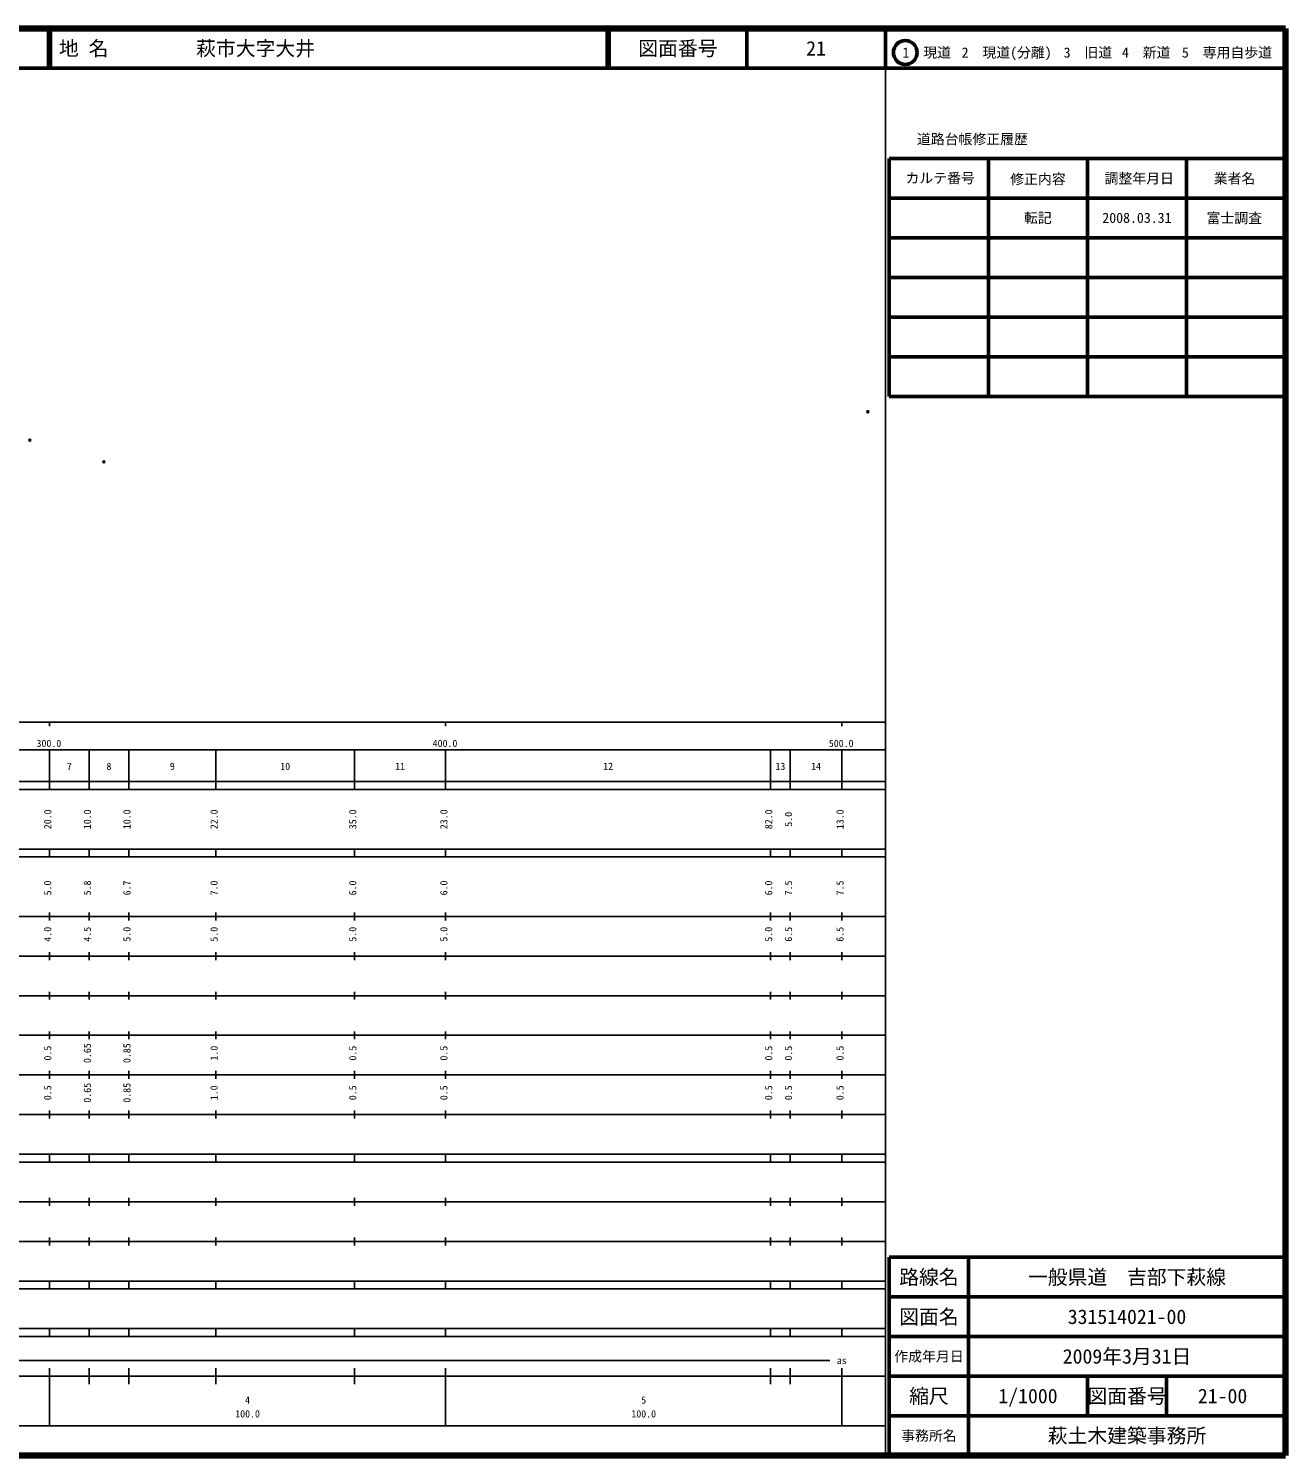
# Model space of a CAD drawing. Units: millimetres on the paper. Extents: x 40 to 680, y 20 to 380.
# Drawn here: x 362.7 to 680, y 20 to 380 of the extents above; entities that cross this region are included whole.
import ezdxf
from ezdxf.enums import TextEntityAlignment as Align

# ---------------------------------------------------------------- set-up
doc = ezdxf.new("R2010")
doc.units = ezdxf.units.MM
doc.header["$PDMODE"] = 32
doc.header["$PDSIZE"] = 0.5
doc.layers.add('M-OTRS', color=6, linetype='Continuous')
doc.layers.add('M-TTL-TXT', color=7, linetype='Continuous')
for name, color, linetype, lineweight in [('M-TTL', 2, 'Continuous', 140), ('M-TTL-BAND', 7, 'Continuous', 25), ('M-TTL-FRAM', 2, 'Continuous', 50), ('M-TTL-LINE', 7, 'Continuous', 50)]:
    doc.layers.add(name, color=color, linetype=linetype, lineweight=lineweight)
doc.styles.add('ＭＳ ゴシック', font='')
doc.styles.get('ＭＳ ゴシック').set_extended_font_data('MS Gothic')

msp = doc.modelspace()

# ---------------------------------------------------------------- linework, layer by layer
at = {"layer": 'M-OTRS'}
for p in [(574.576, 283.337), (363.041, 276.174), (381.729, 270.67)]:
    msp.add_point(p, dxfattribs=at)
at = {"layer": 'M-TTL'}
for p, q in [((680, 380), (40, 380)), ((680, 20), (680, 380)), ((40, 20), (680, 20))]:
    msp.add_line(p, q, dxfattribs=at)
at = {"layer": 'M-TTL-BAND'}
for p, q in [((579, 20), (579, 370)), ((40, 205), (579, 205)), ((368, 205), (368, 204)), ((468, 205), (468, 204)), ((568, 205), (568, 204)), ((68, 198), (579, 198)), ((368, 188), (368, 198)), ((378, 188), (378, 198)), ((388, 188), (388, 198)), ((410, 188), (410, 198)), ((445, 188), (445, 198)), ((468, 188), (468, 198)), ((550, 188), (550, 198)), ((555, 188), (555, 198)), ((568, 188), (568, 198)), ((40, 190), (579, 190)), ((40, 188), (579, 188)), ((40, 173), (579, 173)), ((368, 171), (368, 173)), ((378, 171), (378, 173)), ((388, 171), (388, 173)), ((410, 171), (410, 173)), ((445, 171), (445, 173)), ((468, 171), (468, 173)), ((550, 171), (550, 173)), ((555, 171), (555, 173)), ((568, 171), (568, 173)), ((40, 171), (579, 171)), ((40, 156), (579, 156)), ((368, 155), (368, 157)), ((378, 155), (378, 157)), ((388, 155), (388, 157)), ((410, 155), (410, 157)), ((445, 155), (445, 157)), ((468, 155), (468, 157)), ((550, 155), (550, 157)), ((555, 155), (555, 157)), ((568, 155), (568, 157)), ((46, 146), (579, 146)), ((368, 145), (368, 147)), ((378, 145), (378, 147)), ((388, 145), (388, 147)), ((410, 145), (410, 147)), ((445, 145), (445, 147)), ((468, 145), (468, 147)), ((550, 145), (550, 147)), ((555, 145), (555, 147)), ((568, 145), (568, 147)), ((368, 135), (368, 137)), ((378, 135), (378, 137)), ((388, 135), (388, 137)), ((410, 135), (410, 137)), ((445, 135), (445, 137)), ((468, 135), (468, 137)), ((550, 135), (550, 137)), ((555, 135), (555, 137)), ((568, 135), (568, 137)), ((52, 136), (579, 136)), ((46, 126), (579, 126)), ((368, 125), (368, 127)), ((378, 125), (378, 127)), ((388, 125), (388, 127)), ((410, 125), (410, 127)), ((445, 125), (445, 127)), ((468, 125), (468, 127)), ((550, 125), (550, 127)), ((555, 125), (555, 127)), ((568, 125), (568, 127)), ((52, 116), (579, 116)), ((368, 115), (368, 117)), ((378, 115), (378, 117)), ((388, 115), (388, 117)), ((410, 115), (410, 117)), ((445, 115), (445, 117)), ((468, 115), (468, 117)), ((550, 115), (550, 117)), ((555, 115), (555, 117)), ((568, 115), (568, 117)), ((46, 106), (579, 106)), ((368, 105), (368, 107)), ((378, 105), (378, 107)), ((388, 105), (388, 107)), ((410, 105), (410, 107)), ((445, 105), (445, 107)), ((468, 105), (468, 107)), ((550, 105), (550, 107)), ((555, 105), (555, 107)), ((568, 105), (568, 107)), ((40, 96), (579, 96)), ((40, 94), (579, 94)), ((368, 94), (368, 96)), ((378, 94), (378, 96)), ((388, 94), (388, 96)), ((410, 94), (410, 96)), ((445, 94), (445, 96)), ((468, 94), (468, 96)), ((550, 94), (550, 96)), ((555, 94), (555, 96)), ((568, 94), (568, 96)), ((49, 84), (579, 84)), ((368, 83), (368, 85)), ((378, 83), (378, 85)), ((388, 83), (388, 85)), ((410, 83), (410, 85)), ((445, 83), (445, 85)), ((468, 83), (468, 85)), ((550, 83), (550, 85)), ((555, 83), (555, 85)), ((568, 83), (568, 85)), ((40, 74), (579, 74)), ((368, 73), (368, 75)), ((378, 73), (378, 75)), ((388, 73), (388, 75)), ((410, 73), (410, 75)), ((445, 73), (445, 75)), ((468, 73), (468, 75)), ((550, 73), (550, 75)), ((555, 73), (555, 75)), ((568, 73), (568, 75)), ((40, 64), (579, 64)), ((40, 62), (579, 62)), ((368, 62), (368, 64)), ((378, 62), (378, 64)), ((388, 62), (388, 64)), ((410, 62), (410, 64)), ((445, 62), (445, 64)), ((468, 62), (468, 64)), ((550, 62), (550, 64)), ((555, 62), (555, 64)), ((568, 62), (568, 64)), ((40, 52), (579, 52)), ((368, 50), (368, 52)), ((378, 50), (378, 52)), ((388, 50), (388, 52)), ((410, 50), (410, 52)), ((445, 50), (445, 52)), ((468, 50), (468, 52)), ((550, 50), (550, 52)), ((555, 50), (555, 52)), ((568, 50), (568, 52)), ((40, 50), (579, 50)), ((71, 44), (565, 44)), ((40, 40), (579, 40)), ((368, 27.5), (368, 42)), ((378, 38), (378, 42)), ((388, 38), (388, 42)), ((410, 38), (410, 42)), ((445, 38), (445, 42)), ((468, 27.5), (468, 42)), ((550, 38), (550, 42)), ((555, 38), (555, 42)), ((568, 27.5), (568, 42)), ((68, 27.5), (579, 27.5))]:
    msp.add_line(p, q, dxfattribs=at)
at = {"layer": 'M-TTL-FRAM'}
for p, q in [((580, 347.197), (580, 287.197)), ((580, 347.197), (680, 347.197)), ((580, 287.197), (680, 287.197)), ((680, 70), (580, 70)), ((580, 70), (580, 20))]:
    msp.add_line(p, q, dxfattribs=at)
at = {"layer": 'M-TTL-LINE'}
for p, q in [((367.75, 380), (367.75, 370)), ((368.25, 380), (368.25, 370)), ((508.747, 380), (508.747, 370)), ((509.247, 380), (509.247, 370)), ((543.997, 380), (543.997, 370)), ((579, 380), (579, 370)), ((40, 370), (680, 370)), ((605, 347.197), (605, 287.197)), ((630, 347.197), (630, 287.197)), ((655, 347.197), (655, 287.197)), ((580, 337.197), (680, 337.197)), ((580, 327.197), (680, 327.197)), ((580, 317.197), (680, 317.197)), ((580, 307.197), (680, 307.197)), ((580, 297.197), (680, 297.197)), ((600, 70), (600, 20)), ((680, 60), (580, 60)), ((680, 50), (580, 50)), ((680, 40), (580, 40)), ((630, 40), (630, 30)), ((650, 40), (650, 30)), ((680, 30), (580, 30))]:
    msp.add_line(p, q, dxfattribs=at)
msp.add_circle((584.031, 373.958), 3, dxfattribs=at)

# ---------------------------------------------------------------- texts
at = {"layer": 'M-TTL-BAND', "style": 'ＭＳ ゴシック'}
for s, p in [('300.0', (367.844, 198.195)), ('400.0', (467.844, 198.195)), ('500.0', (567.844, 198.195)), ('7', (373, 192.405)), ('8', (383, 192.405)), ('9', (399, 192.405)), ('10', (427.5, 192.405)), ('11', (456.5, 192.405)), ('12', (509, 192.405)), ('13', (552.5, 192.405)), ('14', (561.5, 192.405)), ('as', (568, 42.5)), ('4', (418, 32.523)), ('5', (518, 32.523)), ('100.0', (418, 29.033)), ('100.0', (518, 29.033))]:
    msp.add_text(s, height=1.833, dxfattribs=at).set_placement(p, align=Align.BOTTOM_CENTER)
for s, p in [('20.0', (369, 180.5)), ('10.0', (379, 180.5)), ('10.0', (389, 180.5)), ('22.0', (411, 180.5)), ('35.0', (446, 180.5)), ('23.0', (469, 180.5)), ('82.0', (551, 180.5)), ('5.0', (556, 180.5)), ('13.0', (569, 180.5)), ('5.0', (369, 163.174)), ('5.8', (379, 163.174)), ('6.7', (389, 163.174)), ('7.0', (411, 163.174)), ('6.0', (446, 163.174)), ('6.0', (469, 163.174)), ('6.0', (551, 163.174)), ('7.5', (556, 163.174)), ('7.5', (569, 163.174)), ('4.0', (369, 151.5)), ('4.5', (379, 151.5)), ('5.0', (389, 151.5)), ('5.0', (411, 151.5)), ('5.0', (446, 151.5)), ('5.0', (469, 151.5)), ('5.0', (551, 151.5)), ('6.5', (556, 151.5)), ('6.5', (569, 151.5)), ('0.5', (369, 121.5)), ('0.65', (379, 121.5)), ('0.85', (389, 121.5)), ('1.0', (411, 121.5)), ('0.5', (446, 121.5)), ('0.5', (469, 121.5)), ('0.5', (551, 121.5)), ('0.5', (556, 121.5)), ('0.5', (569, 121.5)), ('0.5', (369, 111.5)), ('0.65', (379, 111.5)), ('0.85', (389, 111.5)), ('1.0', (411, 111.5)), ('0.5', (446, 111.5)), ('0.5', (469, 111.5)), ('0.5', (551, 111.5)), ('0.5', (556, 111.5)), ('0.5', (569, 111.5))]:
    msp.add_text(s, height=1.833, rotation=90, dxfattribs=at).set_placement(p, align=Align.BOTTOM_CENTER)
at = {"layer": 'M-TTL-TXT', "style": 'ＭＳ ゴシック'}
for s, p in [('地 名', (370.38, 375)), ('萩市大字大井', (405.024, 375))]:
    msp.add_text(s, height=3.666, dxfattribs=at).set_placement(p, align=Align.MIDDLE_LEFT)
for s, height, p in [('図面番号', 3.666, (526.622, 375)), ('21', 3.666, (561.497, 375)), ('1\u3000現道', 2.566, (589.448, 373.958)), ('2\u3000現道(分離)', 2.566, (609.619, 373.958)), ('3\u3000旧道', 2.566, (630.121, 373.958)), ('4\u3000新道', 2.566, (644.824, 373.958)), ('5\u3000専用自歩道', 2.566, (665.228, 373.958)), ('道路台帳修正履歴', 2.566, (600.968, 352.113)), ('カルテ番号', 2.566, (592.839, 342.277)), ('修正内容', 2.566, (617.509, 342.023)), ('調整年月日', 2.566, (643.089, 342.197)), ('業者名', 2.566, (667.134, 342.197)), ('転記', 2.566, (617.5, 332.245)), ('2008.03.31', 2.566, (642.5, 332.245)), ('富士調査', 2.566, (667.077, 332.189)), ('路線名', 3.666, (590, 65)), ('路線名', 3.666, (590, 65)), ('一般県道\u3000吉部下萩線', 3.666, (640, 65)), ('図面名', 3.666, (590, 55)), ('図面名', 3.666, (590, 55)), ('331514021-00', 3.666, (640, 55)), ('2009年3月31日', 3.666, (640, 45)), ('作成年月日', 2.566, (590, 45)), ('作成年月日', 2.566, (590, 45)), ('縮尺', 3.666, (590, 35)), ('縮尺', 3.666, (590, 35)), ('1/1000', 3.666, (615, 35)), ('図面番号', 3.666, (640, 35)), ('図面番号', 3.666, (640, 35)), ('21-00', 3.666, (664.125, 35)), ('事務所名', 2.566, (590, 25)), ('事務所名', 2.566, (590, 25)), ('萩土木建築事務所', 3.666, (640, 25))]:
    msp.add_text(s, height=height, dxfattribs=at).set_placement(p, align=Align.MIDDLE_CENTER)

doc.saveas('drawing.dxf')
